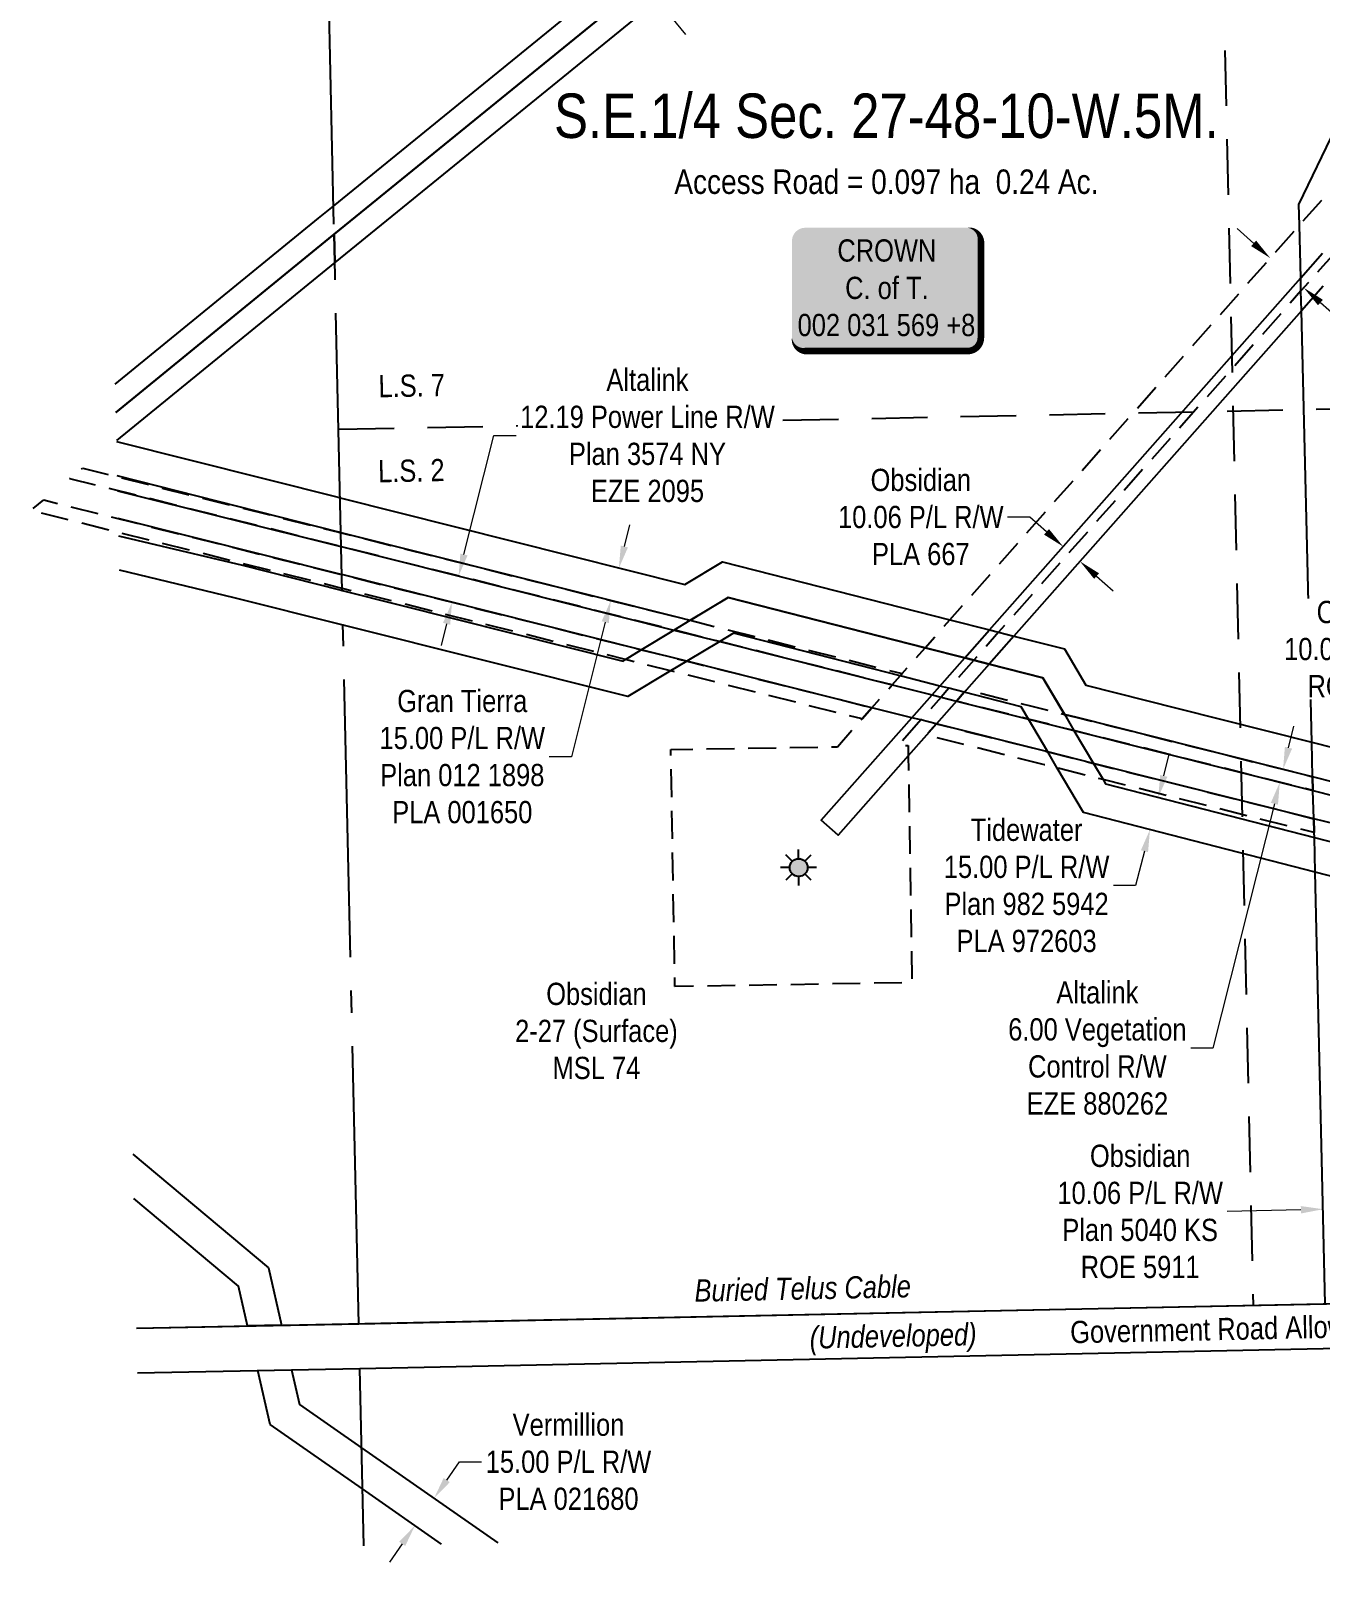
# Model space of a CAD drawing. Extents: x 605540 to 611067, y 5891573 to 5895936.
# Drawn here: x 608225 to 608806, y 5891573 to 5892265 of the extents above; entities that cross this region are included whole.
import ezdxf
from ezdxf.enums import TextEntityAlignment as Align

# ---------------------------------------------------------------- set-up
doc = ezdxf.new("R2010")
doc.units = 0
doc.header["$LTSCALE"] = 5
doc.header["$PDSIZE"] = 0.5
for name, pattern in [('foc-ACCESSROAD', [3.75, 2.5, -1.25]), ('foc-FLOWLINE', [3.75, 2.5, -1.25]), ('foc-LSD', [8, 5, -3]), ('foc-QUARTERLINE', [33, 25, -3, 2, -3])]:
    doc.linetypes.add(name, pattern=pattern)
doc.layers.get('Defpoints').update_dxf_attribs({"color": 9})
for name, color, linetype in [('AS-OWNER', 7, 'Continuous'), ('AS-TELUS', 224, 'foc-TEL'), ('C-RW', 13, 'Continuous'), ('C-SYMBOL', 7, 'Continuous'), ('C-WS', 13, 'foc-ACCESSROAD'), ('C-WS-S', 8, 'Continuous'), ('F-EZE', 190, 'foc-FLOWLINE'), ('F-RW', 190, 'Continuous'), ('L-AREAREQUIRED', 7, 'Continuous'), ('L-QSEC', 8, 'foc-QUARTERLINE'), ('L-ROAD-T', 7, 'Continuous'), ('L-SEC', 7, 'Continuous'), ('L-SECTION-LSD', 7, 'foc-LSD')]:
    doc.layers.add(name, color=color, linetype=linetype)
for name, color, linetype, lineweight in [('C-RW-T', 13, 'Continuous', 9), ('C-WS-T', 13, 'Continuous', 9), ('F-EZE-T', 190, 'Continuous', 9), ('F-RW-T', 190, 'Continuous', 9), ('T-TEXT', 48, 'Continuous', 18)]:
    doc.layers.add(name, color=color, linetype=linetype, lineweight=lineweight)
doc.styles.add('100L', font='ARIALN.TTF', dxfattribs={"height": 11})
doc.styles.add('175L', font='ARIALN.TTF', dxfattribs={"height": 20})
doc.styles.add('80', font='ARIALN.TTF', dxfattribs={"height": 10})
doc.styles.add('80CG', font='ARIALN.TTF', dxfattribs={"height": 10})
doc.styles.add('80L', font='ARIALN.TTF', dxfattribs={"height": 10})
doc.styles.add('80LS', font='ARIALNI.TTF', dxfattribs={"height": 10})
doc.styles.add('foc-LtypeFont', font='ARIALN.TTF', dxfattribs={"height": 7.35})
doc.linetypes.add('foc-TEL', pattern='A,2,-1,["T",foc-LtypeFont,S=0.2,R=0,X=-0.425,Y=-0.75],-1.24,8', length=12.24)
doc.linetypes.add('foc-TEL-NOLINE', pattern='A,0,-2,["T",foc-LtypeFont,S=0.2,R=0,X=-0.425,Y=-0.75],-10.24', length=12.24)
doc.dimstyles.new('Compass 5 000', dxfattribs={"dimscale": 5, "dimtxt": 9, "dimasz": 2, "dimexe": 0.2, "dimexo": 0.0625, "dimgap": 0.5, "dimtad": 0, "dimtih": 1, "dimtoh": 1, "dimzin": 0, "dimdsep": 46, "dimtxsty": '80CG', "dimcen": 0.1, "dimse1": 1, "dimse2": 1, "dimclrd": 256, "dimclrt": 256, "dimaunit": 1, "dimadec": 4, "dimazin": 0, "dimtfac": 0.06, "dimtofl": 0, "dimtmove": 0, "dimatfit": 1, "dimfxl": 0.2, "dimtolj": 1, "dimtzin": 0, "dimlwd": -1, "dimarcsym": 0})

# ---------------------------------------------------------------- blocks, each defined once
blk = doc.blocks.new('*D40')
at = {"layer": 'C-RW-T', "transparency": 16777216}
for p, q in [((608674.97, 5892046.54), (608664.97, 5892046.54)), ((608682.46, 5892039.91), (608674.97, 5892046.54)), ((608704.99, 5892020), (608712.49, 5892013.38))]:
    blk.add_line(p, q, dxfattribs=at)
for points in [[(608683.57, 5892041.16), (608681.36, 5892038.66), (608689.96, 5892033.29)], [(608706.1, 5892021.25), (608703.89, 5892018.75), (608697.5, 5892026.62)]]:
    blk.add_solid(points, dxfattribs=at)
at = {"layer": 'Defpoints', "color": 0, "transparency": 16777216}
for p in [(608692.99, 5892036.72), (608689.96, 5892033.29), (608700.53, 5892030.05)]:
    blk.add_point(p, dxfattribs=at)
at = {"layer": 'C-RW-T', "transparency": 16777216, "insert": (608625.89, 5892046.54), "char_height": 10, "attachment_point": 5, "style": '80CG'}
blk.add_mtext('\\A1;Obsidian\\P10.06 P/L R/W\\PPLA 667', dxfattribs=at)
blk = doc.blocks.new('*D44')
at = {"layer": 'C-RW-T', "transparency": 16777216}
for p, q in [((608890.35, 5891987.75), (608865.74, 5891987.1)), ((608920.41, 5891988.54), (608930.41, 5891988.8))]:
    blk.add_line(p, q, dxfattribs=at)
for points in [[(608890.31, 5891989.41), (608890.4, 5891986.08), (608900.35, 5891988.01)], [(608920.37, 5891990.21), (608920.45, 5891986.87), (608910.41, 5891988.28)]]:
    blk.add_solid(points, dxfattribs=at)
at = {"layer": 'Defpoints', "color": 0, "transparency": 16777216}
for p in [(608898.77, 5892048.06), (608908.83, 5892048.33), (608900.35, 5891988.01)]:
    blk.add_point(p, dxfattribs=at)
at = {"layer": 'C-RW-T', "transparency": 16777216, "insert": (608826.65, 5891987.1), "char_height": 10, "attachment_point": 5, "style": '80CG', "bg_fill": 3, "box_fill_scale": 1.1, "bg_fill_color": 256, "bg_fill_true_color": 13158600, "bg_fill_transparency": 0}
blk.add_mtext('\\A1;Obsidian\\P10.06 P/L R/W\\PROE 6083', dxfattribs=at)
blk = doc.blocks.new('*D47')
at = {"layer": 'C-RW-T', "transparency": 16777216}
for p, q in [((608484.45, 5892307.41), (608474.45, 5892307.41)), ((608494.72, 5892294.79), (608484.45, 5892307.41)), ((608513.69, 5892271.47), (608520, 5892263.72))]:
    blk.add_line(p, q, dxfattribs=at)
for points in [[(608496.01, 5892295.84), (608493.42, 5892293.74), (608501.03, 5892287.04)], [(608514.99, 5892272.53), (608512.4, 5892270.42), (608507.38, 5892279.23)]]:
    blk.add_solid(points, dxfattribs=at)
at = {"layer": 'Defpoints', "color": 0, "transparency": 16777216}
for p in [(608518.45, 5892301.21), (608524.8, 5892293.41), (608501.03, 5892287.04)]:
    blk.add_point(p, dxfattribs=at)
at = {"layer": 'C-RW-T', "transparency": 16777216, "insert": (608435.36, 5892307.41), "char_height": 10, "attachment_point": 5, "style": '80CG'}
blk.add_mtext('\\A1;Obsidian\\P10.06 P/L R/W\\PPlan 5023 KS\\PROE 5055', dxfattribs=at)
blk = doc.blocks.new('*D49')
at = {"layer": 'C-RW-T', "transparency": 16777216}
for p, q in [((608796.93, 5891734.81), (608763.69, 5891734.01)), ((608826.88, 5891735.53), (608836.87, 5891735.77))]:
    blk.add_line(p, q, dxfattribs=at)
for points in [[(608796.89, 5891736.47), (608796.98, 5891733.14), (608806.93, 5891735.05)], [(608826.84, 5891737.19), (608826.92, 5891733.86), (608816.88, 5891735.29)]]:
    blk.add_solid(points, dxfattribs=at)
at = {"layer": 'Defpoints', "color": 0, "transparency": 16777216}
for p in [(608805.14, 5891809.71), (608815.08, 5891809.95), (608816.88, 5891735.29)]:
    blk.add_point(p, dxfattribs=at)
at = {"layer": 'C-RW-T', "transparency": 16777216, "insert": (608724.6, 5891734.01), "char_height": 10, "attachment_point": 5, "style": '80CG'}
blk.add_mtext('\\A1;Obsidian\\P10.06 P/L R/W\\PPlan 5040 KS\\PROE 5911', dxfattribs=at)
blk = doc.blocks.new('*D53')
at = {"layer": 'C-WS-T', "transparency": 16777216}
for p, q in [((608775.68, 5892169.74), (608768.19, 5892176.37)), ((608805.71, 5892143.13), (608813.2, 5892136.5)), ((608813.2, 5892136.5), (608823.2, 5892136.5))]:
    blk.add_line(p, q, dxfattribs=at)
for points in [[(608776.78, 5892170.98), (608774.57, 5892168.49), (608783.16, 5892163.1)], [(608806.82, 5892144.37), (608804.61, 5892141.88), (608798.23, 5892149.76)]]:
    blk.add_solid(points, dxfattribs=at)
at = {"layer": 'Defpoints', "color": 0, "transparency": 16777216}
for p in [(608831.69, 5892217.88), (608846.75, 5892204.54), (608783.16, 5892163.1)]:
    blk.add_point(p, dxfattribs=at)
at = {"layer": 'C-WS-T', "transparency": 16777216, "insert": (608850.93, 5892136.5), "char_height": 10, "attachment_point": 5, "style": '80CG'}
blk.add_mtext('\\A1;Obsidian\\P20.12 A/R\\PMSL 74', dxfattribs=at)
blk = doc.blocks.new('*D54')
at = {"layer": 'Defpoints', "color": 0, "transparency": 16777216}
for p in [(608417.18, 5892020.2), (608417.88, 5892020.02), (608414.23, 5892008.39)]:
    blk.add_point(p, dxfattribs=at)
at = {"layer": 'F-EZE-T', "transparency": 16777216}
for p, q in [((608420.31, 5892029.72), (608433.74, 5892083.28)), ((608433.74, 5892083.28), (608443.74, 5892083.28)), ((608412.49, 5891998.52), (608410.06, 5891988.82))]:
    blk.add_line(p, q, dxfattribs=at)
for points in [[(608418.7, 5892030.13), (608421.93, 5892029.32), (608417.88, 5892020.02)], [(608410.88, 5891998.92), (608414.11, 5891998.11), (608414.92, 5892008.22)]]:
    blk.add_solid(points, dxfattribs=at)
at = {"layer": 'F-EZE-T', "transparency": 16777216, "insert": (608502.88, 5892083.28), "char_height": 10, "attachment_point": 5, "style": '80CG', "bg_fill": 3, "box_fill_scale": 1.1, "bg_fill_color": 256, "bg_fill_true_color": 13158600, "bg_fill_transparency": 0}
blk.add_mtext('\\A1;Altalink\\P12.19 Power Line R/W\\PPlan 3574 NY\\PEZE 2095', dxfattribs=at)
blk = doc.blocks.new('*D55')
at = {"layer": 'Defpoints', "color": 0, "transparency": 16777216}
for p in [(608761.59, 5891939.91), (608760.13, 5891934.09), (608787.44, 5891927.22)]:
    blk.add_point(p, dxfattribs=at)
at = {"layer": 'F-EZE-T', "transparency": 16777216}
for p, q in [((608791.34, 5891942.74), (608793.78, 5891952.44)), ((608785.01, 5891917.53), (608757.37, 5891807.58)), ((608757.37, 5891807.58), (608747.37, 5891807.58))]:
    blk.add_line(p, q, dxfattribs=at)
for points in [[(608789.73, 5891943.15), (608792.96, 5891942.34), (608788.91, 5891933.04)], [(608783.39, 5891917.93), (608786.62, 5891917.12), (608787.44, 5891927.22)]]:
    blk.add_solid(points, dxfattribs=at)
at = {"layer": 'F-EZE-T', "transparency": 16777216, "insert": (608705.35, 5891807.58), "char_height": 10, "attachment_point": 5, "style": '80CG'}
blk.add_mtext('\\A1;Altalink\\P6.00 Vegetation\\PControl R/W\\PEZE 880262', dxfattribs=at)
blk = doc.blocks.new('*D58')
at = {"layer": 'Defpoints', "color": 0, "transparency": 16777216}
for p in [(608408.11, 5892044.28), (608404.41, 5892029.59), (608490.04, 5892023.63)]:
    blk.add_point(p, dxfattribs=at)
at = {"layer": 'F-RW-T', "transparency": 16777216}
for p, q in [((608492.48, 5892033.32), (608494.93, 5892043.02)), ((608483.9, 5891999.25), (608468.64, 5891938.71)), ((608468.64, 5891938.71), (608458.64, 5891938.71))]:
    blk.add_line(p, q, dxfattribs=at)
for points in [[(608490.87, 5892033.73), (608494.1, 5892032.92), (608490.04, 5892023.63)], [(608482.28, 5891999.66), (608485.51, 5891998.84), (608486.34, 5892008.95)]]:
    blk.add_solid(points, dxfattribs=at)
at = {"layer": 'F-RW-T', "transparency": 16777216, "insert": (608419.56, 5891938.71), "char_height": 10, "attachment_point": 5, "style": '80CG'}
blk.add_mtext('\\A1;Gran Tierra\\P15.00 P/L R/W\\PPlan 012 1898\\PPLA 001650', dxfattribs=at)
blk = doc.blocks.new('*D59')
at = {"layer": 'Defpoints', "color": 0, "transparency": 16777216}
for p in [(608729.01, 5891905.87), (608783.69, 5891907.34), (608779.96, 5891892.81)]:
    blk.add_point(p, dxfattribs=at)
at = {"layer": 'F-RW-T', "transparency": 16777216}
for p, q in [((608735.22, 5891930.09), (608737.71, 5891939.78)), ((608726.53, 5891896.18), (608722.57, 5891880.74)), ((608722.57, 5891880.74), (608712.57, 5891880.74))]:
    blk.add_line(p, q, dxfattribs=at)
for points in [[(608733.61, 5891930.5), (608736.84, 5891929.68), (608732.74, 5891920.4)], [(608724.92, 5891896.6), (608728.15, 5891895.77), (608729.01, 5891905.87)]]:
    blk.add_solid(points, dxfattribs=at)
at = {"layer": 'F-RW-T', "transparency": 16777216, "insert": (608673.49, 5891880.74), "char_height": 10, "attachment_point": 5, "style": '80CG'}
blk.add_mtext('\\A1;Tidewater\\P15.00 P/L R/W\\PPlan 982 5942\\PPLA 972603', dxfattribs=at)
blk = doc.blocks.new('*D60')
at = {"layer": 'Defpoints', "color": 0, "transparency": 16777216}
for p in [(608403.75, 5891607.08), (608406.82, 5891604.94), (608395.17, 5891594.79)]:
    blk.add_point(p, dxfattribs=at)
at = {"layer": 'F-RW-T', "transparency": 16777216}
for p, q in [((608412.54, 5891613.14), (608418.27, 5891621.34)), ((608418.27, 5891621.34), (608428.27, 5891621.34)), ((608392.52, 5891584.45), (608386.79, 5891576.25))]:
    blk.add_line(p, q, dxfattribs=at)
for points in [[(608411.18, 5891614.09), (608413.91, 5891612.19), (608406.82, 5891604.94)], [(608391.15, 5891585.41), (608393.88, 5891583.5), (608398.24, 5891592.65)]]:
    blk.add_solid(points, dxfattribs=at)
at = {"layer": 'F-RW-T', "transparency": 16777216, "insert": (608467.35, 5891621.34), "char_height": 10, "attachment_point": 5, "style": '80CG'}
blk.add_mtext('\\A1;Vermillion\\P15.00 P/L R/W\\PPLA 021680', dxfattribs=at)
blk = doc.blocks.new('*U35')
h = blk.add_hatch(color=255)
edge = h.paths.add_edge_path()
edge.add_line((-36.5, -28.5), (36.5, -28.5))
edge.add_arc((36.5, -22.5), 6, 270, 360)
edge.add_line((42.5, -22.5), (42.5, 21))
edge.add_arc((36.5, 21), 6, 0, 90)
edge.add_line((36.5, 27), (-36.5, 27))
edge.add_arc((-36.5, 21), 6, 90, 180)
edge.add_line((-42.5, 21), (-42.5, -22.5))
edge.add_arc((-36.5, -22.5), 6, 180, 270)
at = {"color": 14, "flags": 128}
blk.add_lwpolyline([(-36.5, -28.5, 3, 3, 0), (36.5, -28.5, 3, 3, 0.414214), (42.5, -22.5, 3, 3, 0), (42.5, 21, 3, 0, 0.414214), (36.5, 27, 0, 0, 0), (-36.5, 27, 0, 0, 0.414214), (-42.5, 21, 0, 0, 0), (-42.5, -22.5, 0, 3, 0.414214)], format="xyseb", close=True, dxfattribs=at)
at = {"color": 14, "style": '80'}
blk.add_attdef('ENTER_TEXT_001', (-26.85, -4.92), '', height=10, dxfattribs=at)
blk = doc.blocks.new('GAS')
h = blk.add_hatch(color=255)
h.dxf.hatch_style = 1
edge = h.paths.add_edge_path()
edge.add_arc((0, 0), 0.9, 0, 360)
for p, q in [((0, 0.81), (0, 1.62)), ((-0.81, 0), (-1.62, 0)), ((-0.57, 0.57), (-1.14, 1.14)), ((0.57, 0.57), (1.14, 1.14)), ((1.62, 0), (0.81, 0)), ((-0.57, -0.57), (-1.14, -1.14)), ((0, -0.81), (0, -1.62)), ((1.14, -1.14), (0.57, -0.57))]:
    blk.add_line(p, q)
blk.add_circle((0, 0), 0.8)

msp = doc.modelspace()

# ---------------------------------------------------------------- linework, layer by layer
at = {"layer": 'AS-TELUS', "linetype": 'foc-TEL-NOLINE', "flags": 128}
msp.add_lwpolyline([(608272.999, 5891681.505), (609277.733, 5891702.087)], dxfattribs=at)
at = {"layer": 'C-RW'}
for points in [[(608263.34, 5892106.417), (608354.82, 5892181.037), (608361.599, 5892186.554), (608633.914, 5892408.149), (608713.719, 5892457.77), (608912.568, 5892581.413), (608918.754, 5892585.26), (608929.658, 5892591.968), (608958.572, 5892609.759), (608965.655, 5892602.31), (608917.878, 5892572.873), (608719.029, 5892449.231), (608639.831, 5892399.986), (608361.888, 5892173.811), (608361.177, 5892173.232), (608263.63, 5892093.664)], [(608807.841, 5891692.544), (608803.356, 5891886.807), (608802.981, 5891902.377), (608802.927, 5891904.558), (608802.773, 5891910.786), (608802.327, 5891923.484), (608802.186, 5891929.702), (608801.834, 5891945.2), (608799.874, 5892027.062), (608797.185, 5892139.418), (608796.971, 5892148.337), (608796.83, 5892154.218), (608796.263, 5892177.894), (608796.039, 5892187.252), (608812.602, 5892221.684)], [(608263.63, 5892093.664), (608361.177, 5892173.232), (608361.888, 5892173.811), (608362.176, 5892161.12), (608263.918, 5892080.974)], [(608807.002, 5892150.526), (608797.185, 5892139.418), (608667.778, 5891992.993), (608656.622, 5891980.371), (608646.411, 5891968.819), (608645.44, 5891967.72), (608641.936, 5891963.756), (608632.874, 5891953.501), (608628.396, 5891948.436), (608620.215, 5891939.179), (608588.65, 5891903.466), (608581.107, 5891910.132), (608621.881, 5891956.263), (608630.947, 5891966.521), (608634.486, 5891970.526), (608645.664, 5891983.173), (608656.816, 5891995.79), (608796.83, 5892154.218), (608806.652, 5892165.331)]]:
    msp.add_lwpolyline(points, dxfattribs=at)
msp.add_lwpolyline([(608645.931, 5892391.938), (608362.176, 5892161.12), (608361.888, 5892173.811), (608639.831, 5892399.986), (608719.029, 5892449.231), (608796.429, 5892497.357), (608816.125, 5892497.763), (608645.931, 5892391.938)], close=True, dxfattribs=at)
at = {"layer": 'C-WS', "flags": 128}
msp.add_lwpolyline([(608625.914, 5891955.25), (608615.656, 5891943.672), (608620.138, 5891943.747), (608620.215, 5891939.179), (608621.932, 5891837.025), (608515.209, 5891835.231), (608513.416, 5891941.954), (608588.356, 5891943.213), (608599.43, 5891955.713), (608603.915, 5891960.776), (608613.002, 5891971.034), (608616.607, 5891975.102), (608617.489, 5891976.099), (608627.804, 5891987.738), (608638.97, 5892000.343), (608796.263, 5892177.894), (608810.378, 5892193.828), (608848.434, 5892236.787), (608864.193, 5892254.578), (608873.971, 5892265.616), (608884.607, 5892277.624), (608894.682, 5892288.998), (608894.761, 5892285.512), (608895.044, 5892273.002), (608895.352, 5892259.396), (608885.449, 5892248.218), (608881.563, 5892243.832), (608880.48, 5892242.608), (608874.748, 5892236.137), (608864.97, 5892225.099), (608806.791, 5892159.422), (608796.971, 5892148.337), (608660.906, 5891994.746), (608649.731, 5891982.133), (608638.53, 5891969.49), (608634.997, 5891965.502), (608625.914, 5891955.25)], close=True, dxfattribs=at)
at = {"layer": 'F-EZE', "flags": 128}
for points in [[(608616.606, 5891975.102), (608613.004, 5891971.035), (608535.373, 5891990.554), (608514.803, 5891995.726), (608365.078, 5892033.258), (608364.222, 5892033.472), (608242.908, 5892063.825), (608248.747, 5892068.553), (608364.061, 5892039.705), (608364.937, 5892039.481), (608365.682, 5892039.299), (608516.265, 5892001.547), (608522.088, 5892000.087), (608617.49, 5891976.099), (608616.606, 5891975.102)], [(608603.915, 5891960.776), (608599.43, 5891955.714), (608519.128, 5891975.886), (608513.315, 5891977.347), (608498.568, 5891981.055), (608493.041, 5891982.441), (608365.506, 5892014.422), (608363.049, 5892015.038), (608225.365, 5892049.526), (608231.171, 5892054.261), (608364.509, 5892020.861), (608365.364, 5892020.647), (608500.03, 5891986.877), (608520.591, 5891981.707), (608603.915, 5891960.776)], [(608690.504, 5891957.767), (608696.271, 5891956.333), (608802.186, 5891929.704), (608802.327, 5891923.484), (608694.815, 5891950.507), (608674.366, 5891955.596), (608641.935, 5891963.756), (608645.44, 5891967.721), (608646.41, 5891968.82), (608675.824, 5891961.42), (608690.504, 5891957.767)], [(608802.773, 5891910.786), (608802.927, 5891904.558), (608707.876, 5891928.43), (608702.109, 5891929.879), (608687.3, 5891933.628), (608681.559, 5891935.082), (608628.395, 5891948.437), (608632.872, 5891953.502), (608683.027, 5891940.903), (608703.577, 5891935.7), (608802.773, 5891910.786)]]:
    msp.add_lwpolyline(points, close=True, dxfattribs=at)
at = {"layer": 'F-RW'}
for points in [[(608263.928, 5892080.554), (608363.71, 5892055.463), (608364.579, 5892055.244), (608519.68, 5892016.159), (608536.72, 5892026.428), (608638.97, 5892000.343), (608656.816, 5891995.79), (608660.906, 5891994.746), (608667.778, 5891992.993), (608690.509, 5891987.195), (608700.18, 5891970.859), (608741.076, 5891960.537), (608801.834, 5891945.2), (608811.919, 5891942.649)], [(608812.27, 5891927.141), (608802.186, 5891929.702), (608696.271, 5891956.334), (608690.496, 5891957.769), (608680.78, 5891974.197), (608656.622, 5891980.371), (608649.731, 5891982.133), (608645.664, 5891983.173), (608627.804, 5891987.738), (608539.189, 5892010.392), (608522.09, 5892000.084), (608516.265, 5892001.546), (608365.682, 5892039.302), (608364.937, 5892039.482), (608364.061, 5892039.709), (608264.28, 5892065.05)], [(608264.43, 5892058.44), (608364.222, 5892033.472), (608365.078, 5892033.258), (608514.803, 5891995.726), (608535.381, 5891990.56), (608613.004, 5891971.035), (608630.947, 5891966.522), (608634.997, 5891965.502), (608641.935, 5891963.756), (608674.366, 5891955.596), (608694.815, 5891950.507), (608802.327, 5891923.484), (608812.381, 5891920.927)], [(608812.7, 5891908.289), (608802.773, 5891910.786), (608703.577, 5891935.7), (608683.027, 5891940.903), (608632.872, 5891953.502), (608625.914, 5891955.25), (608621.881, 5891956.264), (608603.915, 5891960.776), (608520.591, 5891981.707), (608500.03, 5891986.877), (608365.364, 5892020.647), (608364.509, 5892020.861), (608264.716, 5892045.858)], [(608264.892, 5892038.12), (608320.708, 5892024.855), (608364.999, 5892013.654), (608365.526, 5892013.521), (608491.913, 5891981.725), (608493.041, 5891982.441), (608500.03, 5891986.877), (608514.803, 5891995.726), (608522.088, 5892000.087), (608539.189, 5892010.392), (608627.804, 5891987.738), (608645.664, 5891983.173), (608649.731, 5891982.133), (608656.622, 5891980.372), (608680.78, 5891974.197), (608690.49, 5891957.794), (608694.815, 5891950.507), (608703.577, 5891935.7), (608707.876, 5891928.43), (608708.984, 5891926.558), (608802.981, 5891902.377), (608812.908, 5891899.825)], [(608813.297, 5891884.228), (608803.356, 5891886.807), (608699.1, 5891913.538), (608687.3, 5891933.628), (608683.027, 5891940.903), (608674.366, 5891955.596), (608671.096, 5891961.155), (608645.44, 5891967.721), (608638.53, 5891969.49), (608634.486, 5891970.525), (608616.606, 5891975.102), (608541.618, 5891994.294), (608535.379, 5891990.558), (608520.591, 5891981.707), (608513.315, 5891977.347), (608493.978, 5891965.758), (608365.88, 5891997.95), (608365.384, 5891998.075), (608316.957, 5892010.246), (608265.245, 5892022.621)], [(608271.219, 5891759.823), (608332.362, 5891708.636), (608338.186, 5891682.805), (608322.91, 5891682.498), (608318.845, 5891700.388), (608271.672, 5891739.882)], [(608410.147, 5891584.336), (608374.633, 5891609.14), (608333.057, 5891638.18), (608327.479, 5891662.476), (608342.761, 5891662.783), (608346.347, 5891647.172), (608374.236, 5891627.691), (608435.575, 5891584.865)]]:
    msp.add_lwpolyline(points, dxfattribs=at)
at = {"layer": 'L-QSEC'}
for p, q in [((608373.016, 5891683.507), (608355.659, 5892448.294)), ((608375.18, 5891583.609), (608373.473, 5891663.401))]:
    msp.add_line(p, q, dxfattribs=at)
at = {"layer": 'L-SEC'}
for p, q in [((608373.016, 5891683.507), (609177.766, 5891700.268)), ((608272.999, 5891681.505), (608373.016, 5891683.507)), ((608373.473, 5891663.401), (609178.215, 5891680.161)), ((608273.456, 5891661.398), (608373.473, 5891663.401))]:
    msp.add_line(p, q, dxfattribs=at)
at = {"layer": 'L-SECTION-LSD'}
for p, q in [((608757.272, 5892496.551), (608775.391, 5891691.888)), ((608363.88, 5892086.048), (609168.779, 5892102.552))]:
    msp.add_line(p, q, dxfattribs=at)

# ---------------------------------------------------------------- block references
at = {"layer": 'AS-OWNER'}
ref = msp.add_blockref('*U35', (608610.401, 5892149.777), dxfattribs=at)
ref.add_attrib('ENTER_TEXT_001', 'CROWN', (608588.341, 5892161.55), dxfattribs={"layer": '0', "color": 14, "height": 10, "style": '80'})
ref.add_attrib('ENTER_TEXT_002', 'C. of T.', (608591.837, 5892144.706), dxfattribs={"layer": '0', "color": 14, "height": 10, "style": '80'})
ref.add_attrib('ENTER_TEXT_003', '002 031 569 +8', (608570.452, 5892127.998), dxfattribs={"layer": '0', "color": 14, "height": 10, "style": '80'})
at = {"layer": 'C-WS-S', "xscale": 4.997965, "yscale": 4.997965, "zscale": 4.997965}
msp.add_blockref('GAS', (608570.907, 5891888.797), dxfattribs=at)

# ---------------------------------------------------------------- texts
at = {"layer": 'AS-TELUS', "linetype": 'foc-TEL-NOLINE', "insert": (608572.724, 5891699.336), "char_height": 9.99593, "width": 97.19549, "attachment_point": 5, "rotation": 1.193123, "style": '80CG'}
msp.add_mtext('\\A1;{\\fArial Narrow|b0|i1|c0|p34;Buried Telus Cable}', dxfattribs=at)
at = {"layer": 'C-SYMBOL', "color": 3, "style": '175L'}
msp.add_text('S.E.1/4 Sec. 27-48-10-W.5M.', height=19.99186, dxfattribs=at).set_placement((608610.401, 5892211.19), align=Align.BOTTOM_CENTER)
at = {"layer": 'C-WS-T', "insert": (608479.913, 5891815.241), "char_height": 9.99593, "width": 78.9628, "attachment_point": 5, "style": '80CG'}
msp.add_mtext('\\A1;Obsidian\\P2-27 (Surface)\\PMSL 74', dxfattribs=at)
at = {"layer": 'L-AREAREQUIRED', "color": 5, "style": '100L'}
msp.add_text('Access Road = 0.097 ha  0.24 Ac.', height=10.99552, dxfattribs=at).set_placement((608610.401, 5892188.699), align=Align.BOTTOM_CENTER)
at = {"layer": 'L-ROAD-T', "style": '80L'}
msp.add_text('Government Road Allowance', height=10, rotation=1.193123, dxfattribs=at).set_placement((608767.579, 5891681.269), align=Align.MIDDLE_CENTER)
at = {"layer": 'T-TEXT', "style": '80LS'}
msp.add_text('(Undeveloped)', height=10, rotation=1.193123, dxfattribs=at).set_placement((608613.425, 5891678.058), align=Align.MIDDLE_CENTER)

# ---------------------------------------------------------------- dimensions: what is measured, and where the dimension line sits
at = {"layer": 'C-RW-T'}
for base, p1, p2, angle, text, picture, middle in [((608501.029, 5892287.036), (608524.804, 5892293.408), (608518.452, 5892301.214), 129.136943, 'Obsidian\\P10.06 P/L R/W\\PPlan 5023 KS\\PROE 5055', '*D47', (608435.363, 5892307.412)), ((608816.88, 5891735.285), (608805.136, 5891809.709), (608815.084, 5891809.948), 1.378199, 'Obsidian\\P10.06 P/L R/W\\PPlan 5040 KS\\PROE 5911', '*D49', (608724.601, 5891734.005))]:
    dim = msp.add_linear_dim(base=base, p1=p1, p2=p2, angle=angle, text=text, dimstyle='Compass 5 000', dxfattribs=at)
    dim.commit()
    dim.dimension.update_dxf_attribs({"geometry": picture, "text_midpoint": middle, "dimtype": 161})
dim = msp.add_aligned_dim(p1=(608700.529, 5892030.052), p2=(608692.986, 5892036.718), distance=4.573, text='Obsidian\\P10.06 P/L R/W\\PPLA 667', dimstyle='Compass 5 000', dxfattribs=at)
dim.commit()
dim.dimension.update_dxf_attribs({"geometry": '*D40', "text_midpoint": (608625.886, 5892046.535)})
at = {"layer": 'C-WS-T'}
dim = msp.add_linear_dim(base=(608783.162, 5892163.104), p1=(608846.754, 5892204.535), p2=(608831.687, 5892217.882), angle=138.463721, text='Obsidian\\P20.12 A/R\\PMSL 74', dimstyle='Compass 5 000', dxfattribs=at)
dim.commit()
dim.dimension.update_dxf_attribs({"geometry": '*D53', "text_midpoint": (608850.935, 5892136.496), "dimtype": 161})
at = {"layer": 'F-RW-T'}
dim = msp.add_linear_dim(base=(608729.015, 5891905.868), p1=(608783.686, 5891907.341), p2=(608779.959, 5891892.806), angle=255.619106, text='Tidewater\\P15.00 P/L R/W\\PPlan 982 5942\\PPLA 972603', dimstyle='Compass 5 000', dxfattribs=at)
dim.commit()
dim.dimension.update_dxf_attribs({"geometry": '*D59', "text_midpoint": (608673.485, 5891880.738), "dimtype": 161})
dim = msp.add_aligned_dim(p1=(608395.172, 5891594.795), p2=(608403.752, 5891607.083), distance=-3.741, text='Vermillion\\P15.00 P/L R/W\\PPLA 021680', dimstyle='Compass 5 000', dxfattribs=at)
dim.commit()
dim.dimension.update_dxf_attribs({"geometry": '*D60', "text_midpoint": (608467.355, 5891621.34)})

# ---------------------------------------------------------------- next in the draw order: texts
at = {"layer": 'L-SECTION-LSD', "char_height": 9.99593, "attachment_point": 1, "rotation": 1.174577, "style": '100L', "bg_fill": 3, "box_fill_scale": 1.5, "bg_fill_color": 256, "bg_fill_transparency": 0}
for s, width, insert in [('\\pi2.3177;L.S. 7', 30.88047, (608379.402, 5892110.381)), ('\\pi2.1521;L.S. 2', 30.65342, (608379.402, 5892072.112))]:
    msp.add_mtext_dynamic_manual_height_columns(s, width=width, gutter_width=55, heights=[0], dxfattribs=dict(at, insert=insert))

# ---------------------------------------------------------------- next in the draw order: dimensions: what is measured, and where the dimension line sits
at = {"layer": 'C-RW-T'}
dim = msp.add_linear_dim(base=(608900.351, 5891988.011), p1=(608908.831, 5892048.326), p2=(608898.77, 5892048.061), angle=181.508695, text='Obsidian\\P10.06 P/L R/W\\PROE 6083', dimstyle='Compass 5 000', override={"dimtfill": 1}, dxfattribs=at)
dim.commit()
dim.dimension.update_dxf_attribs({"geometry": '*D44', "text_midpoint": (608826.649, 5891987.099), "dimtype": 161})

# ---------------------------------------------------------------- next in the draw order: dimensions: what is measured, and where the dimension line sits
at = {"layer": 'F-EZE-T'}
dim = msp.add_linear_dim(base=(608417.883, 5892020.021), p1=(608414.226, 5892008.394), p2=(608417.185, 5892020.196), angle=75.927741, text='Altalink\\P12.19 Power Line R/W\\PPlan 3574 NY\\PEZE 2095', dimstyle='Compass 5 000', override={"dimtfill": 1}, dxfattribs=at)
dim.commit()
dim.dimension.update_dxf_attribs({"geometry": '*D54', "text_midpoint": (608502.88, 5892083.28), "dimtype": 161})
dim = msp.add_linear_dim(base=(608787.445, 5891927.225), p1=(608761.594, 5891939.909), p2=(608760.131, 5891934.09), angle=255.891187, text='Altalink\\P6.00 Vegetation\\PControl R/W\\PEZE 880262', dimstyle='Compass 5 000', dxfattribs=at)
dim.commit()
dim.dimension.update_dxf_attribs({"geometry": '*D55', "text_midpoint": (608705.346, 5891807.579), "dimtype": 161})

# ---------------------------------------------------------------- next in the draw order: dimensions: what is measured, and where the dimension line sits
at = {"layer": 'F-RW-T'}
dim = msp.add_linear_dim(base=(608490.041, 5892023.628), p1=(608404.406, 5892029.593), p2=(608408.106, 5892044.276), angle=75.856016, text='Gran Tierra\\P15.00 P/L R/W\\PPlan 012 1898\\PPLA 001650', dimstyle='Compass 5 000', dxfattribs=at)
dim.commit()
dim.dimension.update_dxf_attribs({"geometry": '*D58', "text_midpoint": (608419.555, 5891938.71), "dimtype": 161})

doc.saveas('drawing.dxf')
